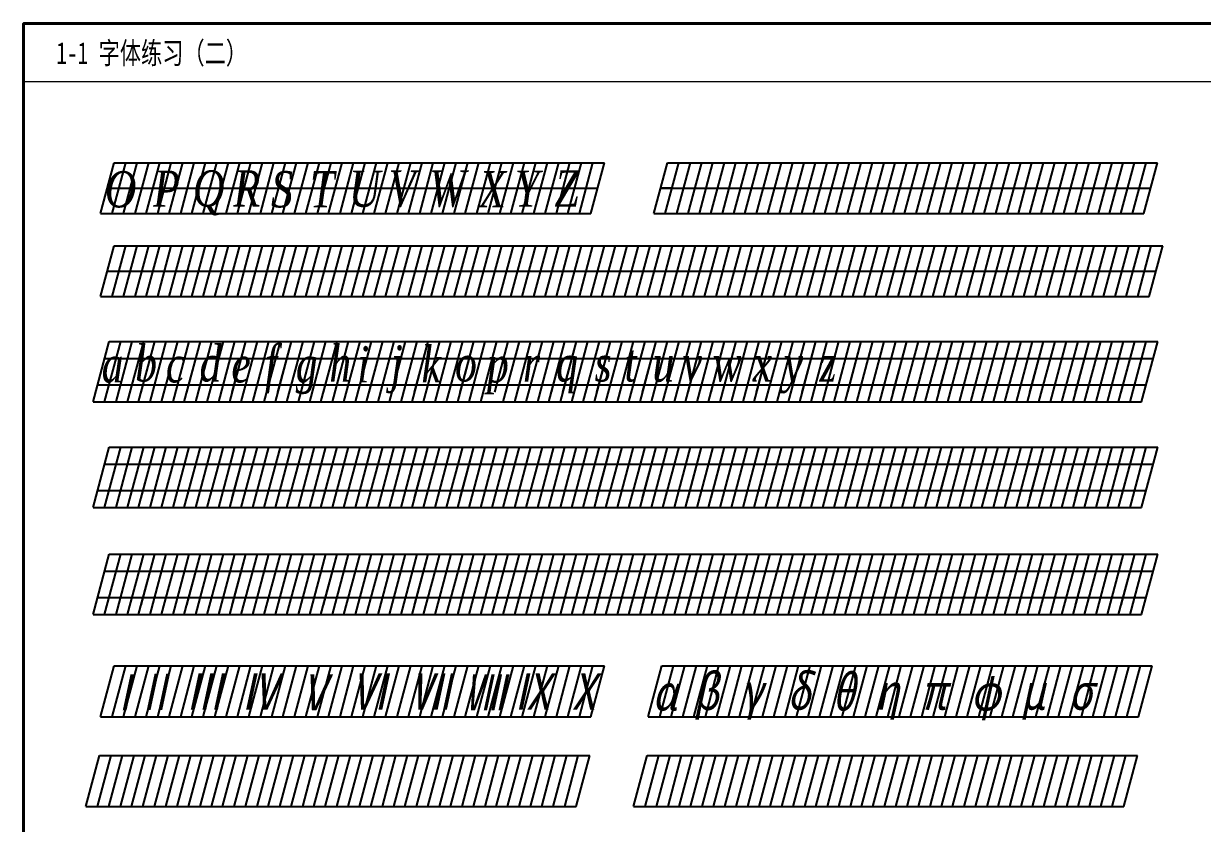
# Model space of a CAD drawing. Header units: millimetres. Extents: x 111 to 441, y -104 to 121.
# Drawn here: x 111.3 to 273.8, y 10.6 to 120.9 of the extents above; entities that cross this region are included whole.
import ezdxf

# ---------------------------------------------------------------- set-up
doc = ezdxf.new("R2010")
doc.units = ezdxf.units.MM
for name, color, linetype, lineweight in [('Layer1', 7, 'Continuous', 15), ('粗线', 7, 'Continuous', 40), ('细线', 7, 'Continuous', 15)]:
    doc.layers.add(name, color=color, linetype=linetype, lineweight=lineweight)
doc.styles.get("Standard").update_dxf_attribs({"font": 'SIMFANG.TTF', "width": 0.714, "height": 5})
doc.styles.add('字母', font='TIMESI.TTF', dxfattribs={"width": 0.8, "height": 5})

msp = doc.modelspace()

# ---------------------------------------------------------------- linework, layer by layer
for p, q in [((121.94, 94.69), (123.82, 101.69)), ((123.53, 94.69), (125.4, 101.69)), ((123.82, 101.69), (191.39, 101.69)), ((125.11, 94.69), (126.99, 101.69)), ((126.69, 94.69), (128.57, 101.69)), ((128.22, 94.69), (130.1, 101.69)), ((128.22, 94.69), (130.1, 101.69)), ((129.81, 94.69), (131.68, 101.69)), ((131.39, 94.69), (133.27, 101.69)), ((132.98, 94.69), (134.85, 101.69)), ((134.51, 94.69), (136.38, 101.69)), ((134.51, 94.69), (136.38, 101.69)), ((136.09, 94.69), (137.97, 101.69)), ((137.67, 94.69), (139.55, 101.69)), ((139.26, 94.69), (141.13, 101.69)), ((140.79, 94.69), (142.66, 101.69)), ((140.79, 94.69), (142.66, 101.69)), ((142.37, 94.69), (144.25, 101.69)), ((143.96, 94.69), (145.83, 101.69)), ((145.54, 94.69), (147.42, 101.69)), ((147.07, 94.69), (148.95, 101.69)), ((147.07, 94.69), (148.95, 101.69)), ((148.65, 94.69), (150.53, 101.69)), ((150.24, 94.69), (152.11, 101.69)), ((151.82, 94.69), (153.7, 101.69)), ((153.35, 94.69), (155.23, 101.69)), ((153.35, 94.69), (155.23, 101.69)), ((154.94, 94.69), (156.81, 101.69)), ((156.52, 94.69), (158.4, 101.69)), ((158.1, 94.69), (159.98, 101.69)), ((159.63, 94.69), (161.51, 101.69)), ((159.63, 94.69), (161.51, 101.69)), ((161.22, 94.69), (163.09, 101.69)), ((162.8, 94.69), (164.68, 101.69)), ((164.39, 94.69), (166.26, 101.69)), ((165.92, 94.69), (167.79, 101.69)), ((165.92, 94.69), (167.79, 101.69)), ((167.5, 94.69), (169.38, 101.69)), ((169.08, 94.69), (170.96, 101.69)), ((170.67, 94.69), (172.54, 101.69)), ((172.2, 94.69), (174.07, 101.69)), ((172.2, 94.69), (174.07, 101.69)), ((173.78, 94.69), (175.66, 101.69)), ((175.37, 94.69), (177.24, 101.69)), ((176.95, 94.69), (178.83, 101.69)), ((178.48, 94.69), (180.36, 101.69)), ((178.48, 94.69), (180.36, 101.69)), ((180.06, 94.69), (181.94, 101.69)), ((181.65, 94.69), (183.52, 101.69)), ((183.23, 94.69), (185.11, 101.69)), ((184.76, 94.69), (186.64, 101.69)), ((184.76, 94.69), (186.64, 101.69)), ((186.35, 94.69), (188.22, 101.69)), ((187.93, 94.69), (189.81, 101.69)), ((189.51, 94.69), (191.39, 101.69)), ((198.19, 94.69), (200.07, 101.69)), ((199.78, 94.69), (201.65, 101.69)), ((200.07, 101.69), (267.64, 101.69)), ((201.36, 94.69), (203.24, 101.69)), ((202.94, 94.69), (204.82, 101.69)), ((204.47, 94.69), (206.35, 101.69)), ((204.47, 94.69), (206.35, 101.69)), ((206.06, 94.69), (207.93, 101.69)), ((207.64, 94.69), (209.52, 101.69)), ((209.23, 94.69), (211.1, 101.69)), ((210.76, 94.69), (212.63, 101.69)), ((210.76, 94.69), (212.63, 101.69)), ((212.34, 94.69), (214.22, 101.69)), ((213.92, 94.69), (215.8, 101.69)), ((215.51, 94.69), (217.38, 101.69)), ((217.04, 94.69), (218.91, 101.69)), ((217.04, 94.69), (218.91, 101.69)), ((218.62, 94.69), (220.5, 101.69)), ((220.21, 94.69), (222.08, 101.69)), ((221.79, 94.69), (223.66, 101.69)), ((223.32, 94.69), (225.19, 101.69)), ((223.32, 94.69), (225.19, 101.69)), ((224.9, 94.69), (226.78, 101.69)), ((226.49, 94.69), (228.36, 101.69)), ((228.07, 94.69), (229.95, 101.69)), ((229.6, 94.69), (231.48, 101.69)), ((229.6, 94.69), (231.48, 101.69)), ((231.19, 94.69), (233.06, 101.69)), ((232.77, 94.69), (234.64, 101.69)), ((234.35, 94.69), (236.23, 101.69)), ((235.88, 94.69), (237.76, 101.69)), ((235.88, 94.69), (237.76, 101.69)), ((237.47, 94.69), (239.34, 101.69)), ((239.05, 94.69), (240.93, 101.69)), ((240.64, 94.69), (242.51, 101.69)), ((242.17, 94.69), (244.04, 101.69)), ((242.17, 94.69), (244.04, 101.69)), ((243.75, 94.69), (245.62, 101.69)), ((245.33, 94.69), (247.21, 101.69)), ((246.92, 94.69), (248.79, 101.69)), ((248.45, 94.69), (250.32, 101.69)), ((248.45, 94.69), (250.32, 101.69)), ((250.03, 94.69), (251.91, 101.69)), ((251.61, 94.69), (253.49, 101.69)), ((253.2, 94.69), (255.07, 101.69)), ((254.73, 94.69), (256.6, 101.69)), ((254.73, 94.69), (256.6, 101.69)), ((256.31, 94.69), (258.19, 101.69)), ((257.9, 94.69), (259.77, 101.69)), ((259.48, 94.69), (261.36, 101.69)), ((261.01, 94.69), (262.89, 101.69)), ((261.01, 94.69), (262.89, 101.69)), ((262.59, 94.69), (264.47, 101.69)), ((264.18, 94.69), (266.05, 101.69)), ((265.76, 94.69), (267.64, 101.69)), ((122.88, 98.19), (190.45, 98.19)), ((200.71, 98.19), (199.13, 98.19)), ((199.13, 98.19), (266.7, 98.19)), ((121.94, 94.69), (189.51, 94.69)), ((198.19, 94.69), (265.76, 94.69)), ((121.94, 83.27), (123.82, 90.27)), ((123.53, 83.27), (125.4, 90.27)), ((123.82, 90.27), (268.36, 90.27)), ((125.11, 83.27), (126.99, 90.27)), ((126.69, 83.27), (128.57, 90.27)), ((128.22, 83.27), (130.1, 90.27)), ((128.22, 83.27), (130.1, 90.27)), ((129.81, 83.27), (131.68, 90.27)), ((131.39, 83.27), (133.27, 90.27)), ((132.98, 83.27), (134.85, 90.27)), ((134.51, 83.27), (136.38, 90.27)), ((134.51, 83.27), (136.38, 90.27)), ((136.09, 83.27), (137.97, 90.27)), ((137.67, 83.27), (139.55, 90.27)), ((139.26, 83.27), (141.13, 90.27)), ((140.79, 83.27), (142.66, 90.27)), ((140.79, 83.27), (142.66, 90.27)), ((142.37, 83.27), (144.25, 90.27)), ((143.96, 83.27), (145.83, 90.27)), ((145.54, 83.27), (147.42, 90.27)), ((147.07, 83.27), (148.95, 90.27)), ((147.07, 83.27), (148.95, 90.27)), ((148.65, 83.27), (150.53, 90.27)), ((150.24, 83.27), (152.11, 90.27)), ((151.82, 83.27), (153.7, 90.27)), ((153.35, 83.27), (155.23, 90.27)), ((153.35, 83.27), (155.23, 90.27)), ((154.94, 83.27), (156.81, 90.27)), ((156.52, 83.27), (158.4, 90.27)), ((158.1, 83.27), (159.98, 90.27)), ((159.63, 83.27), (161.51, 90.27)), ((159.63, 83.27), (161.51, 90.27)), ((161.22, 83.27), (163.09, 90.27)), ((162.8, 83.27), (164.68, 90.27)), ((164.39, 83.27), (166.26, 90.27)), ((165.92, 83.27), (167.79, 90.27)), ((165.92, 83.27), (167.79, 90.27)), ((167.5, 83.27), (169.38, 90.27)), ((169.08, 83.27), (170.96, 90.27)), ((170.67, 83.27), (172.54, 90.27)), ((172.2, 83.27), (174.07, 90.27)), ((172.2, 83.27), (174.07, 90.27)), ((173.78, 83.27), (175.66, 90.27)), ((175.37, 83.27), (177.24, 90.27)), ((176.95, 83.27), (178.83, 90.27)), ((178.48, 83.27), (180.36, 90.27)), ((178.48, 83.27), (180.36, 90.27)), ((180.06, 83.27), (181.94, 90.27)), ((181.65, 83.27), (183.52, 90.27)), ((183.23, 83.27), (185.11, 90.27)), ((184.76, 83.27), (186.64, 90.27)), ((184.76, 83.27), (186.64, 90.27)), ((186.35, 83.27), (188.22, 90.27)), ((187.93, 83.27), (189.81, 90.27)), ((189.51, 83.27), (191.39, 90.27)), ((191.04, 83.27), (192.92, 90.27)), ((191.04, 83.27), (192.92, 90.27)), ((192.63, 83.27), (194.5, 90.27)), ((194.21, 83.27), (196.09, 90.27)), ((195.8, 83.27), (197.67, 90.27)), ((197.33, 83.27), (199.2, 90.27)), ((197.33, 83.27), (199.2, 90.27)), ((198.91, 83.27), (200.79, 90.27)), ((200.49, 83.27), (202.37, 90.27)), ((202.08, 83.27), (203.95, 90.27)), ((203.61, 83.27), (205.48, 90.27)), ((203.61, 83.27), (205.48, 90.27)), ((205.19, 83.27), (207.07, 90.27)), ((206.78, 83.27), (208.65, 90.27)), ((206.78, 83.27), (208.65, 90.27)), ((208.36, 83.27), (210.24, 90.27)), ((209.94, 83.27), (211.82, 90.27)), ((211.53, 83.27), (213.4, 90.27)), ((213.06, 83.27), (214.93, 90.27)), ((213.06, 83.27), (214.93, 90.27)), ((214.64, 83.27), (216.52, 90.27)), ((216.23, 83.27), (218.1, 90.27)), ((217.81, 83.27), (219.69, 90.27)), ((219.34, 83.27), (221.22, 90.27)), ((219.34, 83.27), (221.22, 90.27)), ((220.92, 83.27), (222.8, 90.27)), ((222.51, 83.27), (224.38, 90.27)), ((224.09, 83.27), (225.97, 90.27)), ((225.62, 83.27), (227.5, 90.27)), ((225.62, 83.27), (227.5, 90.27)), ((227.21, 83.27), (229.08, 90.27)), ((228.79, 83.27), (230.67, 90.27)), ((230.37, 83.27), (232.25, 90.27)), ((231.9, 83.27), (233.78, 90.27)), ((231.9, 83.27), (233.78, 90.27)), ((233.49, 83.27), (235.36, 90.27)), ((235.07, 83.27), (236.95, 90.27)), ((236.66, 83.27), (238.53, 90.27)), ((238.19, 83.27), (240.06, 90.27)), ((238.19, 83.27), (240.06, 90.27)), ((239.77, 83.27), (241.65, 90.27)), ((241.35, 83.27), (243.23, 90.27)), ((242.94, 83.27), (244.81, 90.27)), ((244.47, 83.27), (246.34, 90.27)), ((244.47, 83.27), (246.34, 90.27)), ((246.05, 83.27), (247.93, 90.27)), ((247.64, 83.27), (249.51, 90.27)), ((249.22, 83.27), (251.09, 90.27)), ((250.75, 83.27), (252.62, 90.27)), ((250.75, 83.27), (252.62, 90.27)), ((252.33, 83.27), (254.21, 90.27)), ((253.92, 83.27), (255.79, 90.27)), ((255.5, 83.27), (257.38, 90.27)), ((257.03, 83.27), (258.91, 90.27)), ((257.03, 83.27), (258.91, 90.27)), ((258.62, 83.27), (260.49, 90.27)), ((260.2, 83.27), (262.07, 90.27)), ((261.78, 83.27), (263.66, 90.27)), ((263.31, 83.27), (265.19, 90.27)), ((263.31, 83.27), (265.19, 90.27)), ((264.9, 83.27), (266.77, 90.27)), ((266.48, 83.27), (268.36, 90.27)), ((122.88, 86.77), (267.42, 86.77)), ((121.94, 83.27), (266.48, 83.27)), ((120.9, 68.76), (123.12, 77.06)), ((122.49, 68.76), (124.71, 77.06)), ((123.12, 77.06), (267.66, 77.06)), ((124.07, 68.76), (126.29, 77.06)), ((125.65, 68.76), (127.88, 77.06)), ((127.18, 68.76), (129.41, 77.06)), ((127.53, 70.06), (129.41, 77.06)), ((128.77, 68.76), (130.99, 77.06)), ((130.35, 68.76), (132.57, 77.06)), ((131.94, 68.76), (134.16, 77.06)), ((133.47, 68.76), (135.69, 77.06)), ((133.81, 70.06), (135.69, 77.06)), ((135.05, 68.76), (137.27, 77.06)), ((136.63, 68.76), (138.86, 77.06)), ((138.22, 68.76), (140.44, 77.06)), ((139.75, 68.76), (141.97, 77.06)), ((140.09, 70.06), (141.97, 77.06)), ((141.33, 68.76), (143.55, 77.06)), ((142.92, 68.76), (145.14, 77.06)), ((144.5, 68.76), (146.72, 77.06)), ((146.03, 68.76), (148.25, 77.06)), ((146.38, 70.06), (148.25, 77.06)), ((147.61, 68.76), (149.84, 77.06)), ((149.2, 68.76), (151.42, 77.06)), ((150.78, 68.76), (153, 77.06)), ((152.31, 68.76), (154.53, 77.06)), ((152.66, 70.06), (154.53, 77.06)), ((153.9, 68.76), (156.12, 77.06)), ((155.48, 68.76), (157.7, 77.06)), ((157.06, 68.76), (159.29, 77.06)), ((158.59, 68.76), (160.82, 77.06)), ((158.94, 70.06), (160.82, 77.06)), ((160.18, 68.76), (162.4, 77.06)), ((161.76, 68.76), (163.98, 77.06)), ((163.35, 68.76), (165.57, 77.06)), ((164.88, 68.76), (167.1, 77.06)), ((165.22, 70.06), (167.1, 77.06)), ((166.46, 68.76), (168.68, 77.06)), ((168.04, 68.76), (170.27, 77.06)), ((169.63, 68.76), (171.85, 77.06)), ((171.16, 68.76), (173.38, 77.06)), ((171.5, 70.06), (173.38, 77.06)), ((172.74, 68.76), (174.96, 77.06)), ((174.33, 68.76), (176.55, 77.06)), ((176.26, 70.06), (178.13, 77.06)), ((177.44, 68.76), (179.66, 77.06)), ((177.79, 70.06), (179.66, 77.06)), ((179.02, 68.76), (181.25, 77.06)), ((180.61, 68.76), (182.83, 77.06)), ((182.19, 68.76), (184.41, 77.06)), ((183.72, 68.76), (185.94, 77.06)), ((184.07, 70.06), (185.94, 77.06)), ((185.31, 68.76), (187.53, 77.06)), ((185.65, 70.06), (187.53, 77.06)), ((186.89, 68.76), (189.11, 77.06)), ((188.47, 68.76), (190.7, 77.06)), ((190, 68.76), (192.23, 77.06)), ((190.35, 70.06), (192.23, 77.06)), ((191.59, 68.76), (193.81, 77.06)), ((193.17, 68.76), (195.39, 77.06)), ((194.76, 68.76), (196.98, 77.06)), ((196.29, 68.76), (198.51, 77.06)), ((196.63, 70.06), (198.51, 77.06)), ((197.87, 68.76), (200.09, 77.06)), ((199.45, 68.76), (201.68, 77.06)), ((201.04, 68.76), (203.26, 77.06)), ((202.57, 68.76), (204.79, 77.06)), ((202.91, 70.06), (204.79, 77.06)), ((204.15, 68.76), (206.37, 77.06)), ((205.73, 68.76), (207.96, 77.06)), ((206.08, 70.06), (207.96, 77.06)), ((207.32, 68.76), (209.54, 77.06)), ((208.9, 68.76), (211.13, 77.06)), ((210.49, 68.76), (212.71, 77.06)), ((212.02, 68.76), (214.24, 77.06)), ((212.36, 70.06), (214.24, 77.06)), ((213.6, 68.76), (215.82, 77.06)), ((215.18, 68.76), (217.41, 77.06)), ((216.77, 68.76), (218.99, 77.06)), ((218.3, 68.76), (220.52, 77.06)), ((218.65, 70.06), (220.52, 77.06)), ((219.88, 68.76), (222.1, 77.06)), ((221.47, 68.76), (223.69, 77.06)), ((223.05, 68.76), (225.27, 77.06)), ((224.58, 68.76), (226.8, 77.06)), ((224.93, 70.06), (226.8, 77.06)), ((226.16, 68.76), (228.39, 77.06)), ((227.75, 68.76), (229.97, 77.06)), ((229.33, 68.76), (231.55, 77.06)), ((230.86, 68.76), (233.08, 77.06)), ((231.21, 70.06), (233.08, 77.06)), ((232.45, 68.76), (234.67, 77.06)), ((234.03, 68.76), (236.25, 77.06)), ((235.61, 68.76), (237.84, 77.06)), ((237.14, 68.76), (239.37, 77.06)), ((237.49, 70.06), (239.37, 77.06)), ((238.73, 68.76), (240.95, 77.06)), ((240.31, 68.76), (242.53, 77.06)), ((241.9, 68.76), (244.12, 77.06)), ((243.43, 68.76), (245.65, 77.06)), ((243.77, 70.06), (245.65, 77.06)), ((245.01, 68.76), (247.23, 77.06)), ((246.59, 68.76), (248.82, 77.06)), ((248.18, 68.76), (250.4, 77.06)), ((249.71, 68.76), (251.93, 77.06)), ((250.05, 70.06), (251.93, 77.06)), ((251.29, 68.76), (253.51, 77.06)), ((252.88, 68.76), (255.1, 77.06)), ((254.46, 68.76), (256.68, 77.06)), ((255.99, 68.76), (258.21, 77.06)), ((256.34, 70.06), (258.21, 77.06)), ((257.57, 68.76), (259.8, 77.06)), ((259.16, 68.76), (261.38, 77.06)), ((260.74, 68.76), (262.96, 77.06)), ((262.27, 68.76), (264.49, 77.06)), ((262.62, 70.06), (264.49, 77.06)), ((263.86, 68.76), (266.08, 77.06)), ((265.44, 68.76), (267.66, 77.06)), ((122.5, 74.73), (267.04, 74.73)), ((121.53, 71.1), (266.07, 71.1)), ((120.9, 68.76), (265.44, 68.76)), ((120.9, 54.2), (123.12, 62.5)), ((122.49, 54.2), (124.71, 62.5)), ((123.12, 62.5), (267.66, 62.5)), ((124.07, 54.2), (126.29, 62.5)), ((125.65, 54.2), (127.88, 62.5)), ((127.18, 54.2), (129.41, 62.5)), ((127.53, 55.5), (129.41, 62.5)), ((128.77, 54.2), (130.99, 62.5)), ((130.35, 54.2), (132.57, 62.5)), ((131.94, 54.2), (134.16, 62.5)), ((133.47, 54.2), (135.69, 62.5)), ((133.81, 55.5), (135.69, 62.5)), ((135.05, 54.2), (137.27, 62.5)), ((136.63, 54.2), (138.86, 62.5)), ((138.22, 54.2), (140.44, 62.5)), ((139.75, 54.2), (141.97, 62.5)), ((140.09, 55.5), (141.97, 62.5)), ((141.33, 54.2), (143.55, 62.5)), ((142.92, 54.2), (145.14, 62.5)), ((144.5, 54.2), (146.72, 62.5)), ((146.03, 54.2), (148.25, 62.5)), ((147.61, 54.2), (149.84, 62.5)), ((149.2, 54.2), (151.42, 62.5)), ((150.78, 54.2), (153, 62.5)), ((152.31, 54.2), (154.53, 62.5)), ((152.66, 55.5), (154.53, 62.5)), ((153.9, 54.2), (156.12, 62.5)), ((155.48, 54.2), (157.7, 62.5)), ((157.06, 54.2), (159.29, 62.5)), ((158.59, 54.2), (160.82, 62.5)), ((160.18, 54.2), (162.4, 62.5)), ((161.76, 54.2), (163.98, 62.5)), ((163.35, 54.2), (165.57, 62.5)), ((164.88, 54.2), (167.1, 62.5)), ((165.22, 55.5), (167.1, 62.5)), ((166.46, 54.2), (168.68, 62.5)), ((168.04, 54.2), (170.27, 62.5)), ((169.63, 54.2), (171.85, 62.5)), ((171.16, 54.2), (173.38, 62.5)), ((171.5, 55.5), (173.38, 62.5)), ((172.74, 54.2), (174.96, 62.5)), ((174.33, 54.2), (176.55, 62.5)), ((174.33, 54.2), (176.55, 62.5)), ((175.91, 54.2), (178.13, 62.5)), ((177.44, 54.2), (179.66, 62.5)), ((179.02, 54.2), (181.25, 62.5)), ((180.61, 54.2), (182.83, 62.5)), ((182.19, 54.2), (184.41, 62.5)), ((183.72, 54.2), (185.94, 62.5)), ((185.31, 54.2), (187.53, 62.5)), ((186.89, 54.2), (189.11, 62.5)), ((188.47, 54.2), (190.7, 62.5)), ((190, 54.2), (192.23, 62.5)), ((190.35, 55.5), (192.23, 62.5)), ((191.59, 54.2), (193.81, 62.5)), ((193.17, 54.2), (195.39, 62.5)), ((194.76, 54.2), (196.98, 62.5)), ((196.29, 54.2), (198.51, 62.5)), ((196.63, 55.5), (198.51, 62.5)), ((197.87, 54.2), (200.09, 62.5)), ((199.45, 54.2), (201.68, 62.5)), ((201.04, 54.2), (203.26, 62.5)), ((202.57, 54.2), (204.79, 62.5)), ((202.91, 55.5), (204.79, 62.5)), ((204.15, 54.2), (206.37, 62.5)), ((205.73, 54.2), (207.96, 62.5)), ((206.08, 55.5), (207.96, 62.5)), ((207.32, 54.2), (209.54, 62.5)), ((208.9, 54.2), (211.13, 62.5)), ((210.49, 54.2), (212.71, 62.5)), ((212.02, 54.2), (214.24, 62.5)), ((213.6, 54.2), (215.82, 62.5)), ((215.18, 54.2), (217.41, 62.5)), ((216.77, 54.2), (218.99, 62.5)), ((218.3, 54.2), (220.52, 62.5)), ((218.65, 55.5), (220.52, 62.5)), ((219.88, 54.2), (222.1, 62.5)), ((221.47, 54.2), (223.69, 62.5)), ((223.05, 54.2), (225.27, 62.5)), ((224.58, 54.2), (226.8, 62.5)), ((224.93, 55.5), (226.8, 62.5)), ((226.16, 54.2), (228.39, 62.5)), ((227.75, 54.2), (229.97, 62.5)), ((229.33, 54.2), (231.55, 62.5)), ((230.86, 54.2), (233.08, 62.5)), ((231.21, 55.5), (233.08, 62.5)), ((232.45, 54.2), (234.67, 62.5)), ((234.03, 54.2), (236.25, 62.5)), ((235.61, 54.2), (237.84, 62.5)), ((237.14, 54.2), (239.37, 62.5)), ((237.49, 55.5), (239.37, 62.5)), ((238.73, 54.2), (240.95, 62.5)), ((240.31, 54.2), (242.53, 62.5)), ((241.9, 54.2), (244.12, 62.5)), ((243.43, 54.2), (245.65, 62.5)), ((243.77, 55.5), (245.65, 62.5)), ((245.01, 54.2), (247.23, 62.5)), ((246.59, 54.2), (248.82, 62.5)), ((248.18, 54.2), (250.4, 62.5)), ((249.71, 54.2), (251.93, 62.5)), ((250.05, 55.5), (251.93, 62.5)), ((251.29, 54.2), (253.51, 62.5)), ((252.88, 54.2), (255.1, 62.5)), ((254.46, 54.2), (256.68, 62.5)), ((255.99, 54.2), (258.21, 62.5)), ((256.34, 55.5), (258.21, 62.5)), ((257.57, 54.2), (259.8, 62.5)), ((259.16, 54.2), (261.38, 62.5)), ((260.74, 54.2), (262.96, 62.5)), ((262.27, 54.2), (264.49, 62.5)), ((262.62, 55.5), (264.49, 62.5)), ((263.86, 54.2), (266.08, 62.5)), ((265.44, 54.2), (267.66, 62.5)), ((122.5, 60.16), (267.04, 60.16)), ((121.53, 56.54), (266.07, 56.54)), ((120.9, 54.2), (265.44, 54.2)), ((120.9, 39.45), (123.12, 47.74)), ((122.49, 39.45), (124.71, 47.74)), ((123.12, 47.74), (267.66, 47.74)), ((124.07, 39.45), (126.29, 47.74)), ((125.65, 39.45), (127.88, 47.74)), ((127.18, 39.45), (129.41, 47.74)), ((127.53, 40.74), (129.41, 47.74)), ((128.77, 39.45), (130.99, 47.74)), ((130.35, 39.45), (132.57, 47.74)), ((131.94, 39.45), (134.16, 47.74)), ((133.47, 39.45), (135.69, 47.74)), ((133.81, 40.74), (135.69, 47.74)), ((135.05, 39.45), (137.27, 47.74)), ((136.63, 39.45), (138.86, 47.74)), ((138.22, 39.45), (140.44, 47.74)), ((139.75, 39.45), (141.97, 47.74)), ((140.09, 40.74), (141.97, 47.74)), ((141.33, 39.45), (143.55, 47.74)), ((142.92, 39.45), (145.14, 47.74)), ((144.5, 39.45), (146.72, 47.74)), ((146.03, 39.45), (148.25, 47.74)), ((147.61, 39.45), (149.84, 47.74)), ((149.2, 39.45), (151.42, 47.74)), ((150.78, 39.45), (153, 47.74)), ((152.31, 39.45), (154.53, 47.74)), ((152.66, 40.74), (154.53, 47.74)), ((153.9, 39.45), (156.12, 47.74)), ((155.48, 39.45), (157.7, 47.74)), ((157.06, 39.45), (159.29, 47.74)), ((158.59, 39.45), (160.82, 47.74)), ((160.18, 39.45), (162.4, 47.74)), ((161.76, 39.45), (163.98, 47.74)), ((163.35, 39.45), (165.57, 47.74)), ((164.88, 39.45), (167.1, 47.74)), ((165.22, 40.74), (167.1, 47.74)), ((166.46, 39.45), (168.68, 47.74)), ((168.04, 39.45), (170.27, 47.74)), ((169.63, 39.45), (171.85, 47.74)), ((171.16, 39.45), (173.38, 47.74)), ((171.5, 40.74), (173.38, 47.74)), ((172.74, 39.45), (174.96, 47.74)), ((174.33, 39.45), (176.55, 47.74)), ((174.33, 39.45), (176.55, 47.74)), ((175.91, 39.45), (178.13, 47.74)), ((177.44, 39.45), (179.66, 47.74)), ((179.02, 39.45), (181.25, 47.74)), ((180.61, 39.45), (182.83, 47.74)), ((182.19, 39.45), (184.41, 47.74)), ((183.72, 39.45), (185.94, 47.74)), ((185.31, 39.45), (187.53, 47.74)), ((186.89, 39.45), (189.11, 47.74)), ((188.47, 39.45), (190.7, 47.74)), ((190, 39.45), (192.23, 47.74)), ((190.35, 40.74), (192.23, 47.74)), ((191.59, 39.45), (193.81, 47.74)), ((193.17, 39.45), (195.39, 47.74)), ((194.76, 39.45), (196.98, 47.74)), ((196.29, 39.45), (198.51, 47.74)), ((196.63, 40.74), (198.51, 47.74)), ((197.87, 39.45), (200.09, 47.74)), ((199.45, 39.45), (201.68, 47.74)), ((201.04, 39.45), (203.26, 47.74)), ((202.57, 39.45), (204.79, 47.74)), ((202.91, 40.74), (204.79, 47.74)), ((204.15, 39.45), (206.37, 47.74)), ((205.73, 39.45), (207.96, 47.74)), ((206.08, 40.74), (207.96, 47.74)), ((207.32, 39.45), (209.54, 47.74)), ((208.9, 39.45), (211.13, 47.74)), ((210.49, 39.45), (212.71, 47.74)), ((212.02, 39.45), (214.24, 47.74)), ((213.6, 39.45), (215.82, 47.74)), ((215.18, 39.45), (217.41, 47.74)), ((216.77, 39.45), (218.99, 47.74)), ((218.3, 39.45), (220.52, 47.74)), ((218.65, 40.74), (220.52, 47.74)), ((219.88, 39.45), (222.1, 47.74)), ((221.47, 39.45), (223.69, 47.74)), ((223.05, 39.45), (225.27, 47.74)), ((224.58, 39.45), (226.8, 47.74)), ((224.93, 40.74), (226.8, 47.74)), ((226.16, 39.45), (228.39, 47.74)), ((227.75, 39.45), (229.97, 47.74)), ((229.33, 39.45), (231.55, 47.74)), ((230.86, 39.45), (233.08, 47.74)), ((231.21, 40.74), (233.08, 47.74)), ((232.45, 39.45), (234.67, 47.74)), ((234.03, 39.45), (236.25, 47.74)), ((235.61, 39.45), (237.84, 47.74)), ((237.14, 39.45), (239.37, 47.74)), ((237.49, 40.74), (239.37, 47.74)), ((238.73, 39.45), (240.95, 47.74)), ((240.31, 39.45), (242.53, 47.74)), ((241.9, 39.45), (244.12, 47.74)), ((243.43, 39.45), (245.65, 47.74)), ((243.77, 40.74), (245.65, 47.74)), ((245.01, 39.45), (247.23, 47.74)), ((246.59, 39.45), (248.82, 47.74)), ((248.18, 39.45), (250.4, 47.74)), ((249.71, 39.45), (251.93, 47.74)), ((250.05, 40.74), (251.93, 47.74)), ((251.29, 39.45), (253.51, 47.74)), ((252.88, 39.45), (255.1, 47.74)), ((254.46, 39.45), (256.68, 47.74)), ((255.99, 39.45), (258.21, 47.74)), ((256.34, 40.74), (258.21, 47.74)), ((257.57, 39.45), (259.8, 47.74)), ((259.16, 39.45), (261.38, 47.74)), ((260.74, 39.45), (262.96, 47.74)), ((262.27, 39.45), (264.49, 47.74)), ((262.62, 40.74), (264.49, 47.74)), ((263.86, 39.45), (266.08, 47.74)), ((265.44, 39.45), (267.66, 47.74)), ((122.5, 45.41), (267.04, 45.41)), ((121.53, 41.78), (266.07, 41.78)), ((120.9, 39.45), (265.44, 39.45)), ((121.94, 25.34), (123.82, 32.34)), ((123.53, 25.34), (125.4, 32.34)), ((123.82, 32.34), (191.39, 32.34)), ((125.11, 25.34), (126.99, 32.34)), ((126.69, 25.34), (128.57, 32.34)), ((128.22, 25.34), (130.1, 32.34)), ((128.22, 25.34), (130.1, 32.34)), ((129.81, 25.34), (131.68, 32.34)), ((131.39, 25.34), (133.27, 32.34)), ((132.98, 25.34), (134.85, 32.34)), ((134.51, 25.34), (136.38, 32.34)), ((134.51, 25.34), (136.38, 32.34)), ((136.09, 25.34), (137.97, 32.34)), ((137.67, 25.34), (139.55, 32.34)), ((139.26, 25.34), (141.13, 32.34)), ((140.79, 25.34), (142.66, 32.34)), ((140.79, 25.34), (142.66, 32.34)), ((142.37, 25.34), (144.25, 32.34)), ((143.96, 25.34), (145.83, 32.34)), ((145.54, 25.34), (147.42, 32.34)), ((147.07, 25.34), (148.95, 32.34)), ((147.07, 25.34), (148.95, 32.34)), ((148.65, 25.34), (150.53, 32.34)), ((150.24, 25.34), (152.11, 32.34)), ((151.82, 25.34), (153.7, 32.34)), ((153.35, 25.34), (155.23, 32.34)), ((153.35, 25.34), (155.23, 32.34)), ((154.94, 25.34), (156.81, 32.34)), ((156.52, 25.34), (158.4, 32.34)), ((158.1, 25.34), (159.98, 32.34)), ((159.63, 25.34), (161.51, 32.34)), ((159.63, 25.34), (161.51, 32.34)), ((161.22, 25.34), (163.09, 32.34)), ((162.8, 25.34), (164.68, 32.34)), ((164.39, 25.34), (166.26, 32.34)), ((165.92, 25.34), (167.79, 32.34)), ((165.92, 25.34), (167.79, 32.34)), ((167.5, 25.34), (169.38, 32.34)), ((169.08, 25.34), (170.96, 32.34)), ((170.67, 25.34), (172.54, 32.34)), ((172.2, 25.34), (174.07, 32.34)), ((172.2, 25.34), (174.07, 32.34)), ((173.78, 25.34), (175.66, 32.34)), ((175.37, 25.34), (177.24, 32.34)), ((176.95, 25.34), (178.83, 32.34)), ((178.48, 25.34), (180.36, 32.34)), ((178.48, 25.34), (180.36, 32.34)), ((180.06, 25.34), (181.94, 32.34)), ((181.65, 25.34), (183.52, 32.34)), ((183.23, 25.34), (185.11, 32.34)), ((184.76, 25.34), (186.64, 32.34)), ((184.76, 25.34), (186.64, 32.34)), ((186.35, 25.34), (188.22, 32.34)), ((187.93, 25.34), (189.81, 32.34)), ((189.51, 25.34), (191.39, 32.34)), ((197.43, 25.34), (199.31, 32.34)), ((199.02, 25.34), (200.89, 32.34)), ((199.31, 32.34), (266.88, 32.34)), ((200.6, 25.34), (202.48, 32.34)), ((202.18, 25.34), (204.06, 32.34)), ((203.71, 25.34), (205.59, 32.34)), ((203.71, 25.34), (205.59, 32.34)), ((205.3, 25.34), (207.17, 32.34)), ((206.88, 25.34), (208.76, 32.34)), ((208.47, 25.34), (210.34, 32.34)), ((210, 25.34), (211.87, 32.34)), ((210, 25.34), (211.87, 32.34)), ((211.58, 25.34), (213.45, 32.34)), ((213.16, 25.34), (215.04, 32.34)), ((214.75, 25.34), (216.62, 32.34)), ((216.28, 25.34), (218.15, 32.34)), ((216.28, 25.34), (218.15, 32.34)), ((217.86, 25.34), (219.74, 32.34)), ((219.45, 25.34), (221.32, 32.34)), ((221.03, 25.34), (222.9, 32.34)), ((222.56, 25.34), (224.43, 32.34)), ((222.56, 25.34), (224.43, 32.34)), ((224.14, 25.34), (226.02, 32.34)), ((225.73, 25.34), (227.6, 32.34)), ((227.31, 25.34), (229.19, 32.34)), ((228.84, 25.34), (230.72, 32.34)), ((228.84, 25.34), (230.72, 32.34)), ((230.43, 25.34), (232.3, 32.34)), ((232.01, 25.34), (233.88, 32.34)), ((233.59, 25.34), (235.47, 32.34)), ((235.12, 25.34), (237, 32.34)), ((235.12, 25.34), (237, 32.34)), ((236.71, 25.34), (238.58, 32.34)), ((238.29, 25.34), (240.17, 32.34)), ((239.87, 25.34), (241.75, 32.34)), ((241.4, 25.34), (243.28, 32.34)), ((241.4, 25.34), (243.28, 32.34)), ((242.99, 25.34), (244.86, 32.34)), ((244.57, 25.34), (246.45, 32.34)), ((246.16, 25.34), (248.03, 32.34)), ((247.69, 25.34), (249.56, 32.34)), ((247.69, 25.34), (249.56, 32.34)), ((249.27, 25.34), (251.15, 32.34)), ((250.85, 25.34), (252.73, 32.34)), ((252.44, 25.34), (254.31, 32.34)), ((253.97, 25.34), (255.84, 32.34)), ((253.97, 25.34), (255.84, 32.34)), ((255.55, 25.34), (257.43, 32.34)), ((257.14, 25.34), (259.01, 32.34)), ((258.72, 25.34), (260.6, 32.34)), ((260.25, 25.34), (262.13, 32.34)), ((260.25, 25.34), (262.13, 32.34)), ((261.83, 25.34), (263.71, 32.34)), ((263.42, 25.34), (265.29, 32.34)), ((265, 25.34), (266.88, 32.34)), ((121.94, 25.34), (189.51, 25.34)), ((197.43, 25.34), (265, 25.34)), ((119.92, 12.98), (121.79, 19.98)), ((121.5, 12.98), (123.38, 19.98)), ((121.79, 19.98), (189.36, 19.98)), ((123.09, 12.98), (124.96, 19.98)), ((124.67, 12.98), (126.55, 19.98)), ((126.2, 12.98), (128.08, 19.98)), ((126.2, 12.98), (128.08, 19.98)), ((127.78, 12.98), (129.66, 19.98)), ((129.37, 12.98), (131.24, 19.98)), ((130.95, 12.98), (132.83, 19.98)), ((132.48, 12.98), (134.36, 19.98)), ((132.48, 12.98), (134.36, 19.98)), ((134.07, 12.98), (135.94, 19.98)), ((135.65, 12.98), (137.53, 19.98)), ((137.23, 12.98), (139.11, 19.98)), ((138.76, 12.98), (140.64, 19.98)), ((138.76, 12.98), (140.64, 19.98)), ((140.35, 12.98), (142.22, 19.98)), ((141.93, 12.98), (143.81, 19.98)), ((143.52, 12.98), (145.39, 19.98)), ((145.05, 12.98), (146.92, 19.98)), ((145.05, 12.98), (146.92, 19.98)), ((146.63, 12.98), (148.51, 19.98)), ((148.21, 12.98), (150.09, 19.98)), ((149.8, 12.98), (151.67, 19.98)), ((151.33, 12.98), (153.2, 19.98)), ((151.33, 12.98), (153.2, 19.98)), ((152.91, 12.98), (154.79, 19.98)), ((154.5, 12.98), (156.37, 19.98)), ((156.08, 12.98), (157.96, 19.98)), ((157.61, 12.98), (159.49, 19.98)), ((157.61, 12.98), (159.49, 19.98)), ((159.19, 12.98), (161.07, 19.98)), ((160.78, 12.98), (162.65, 19.98)), ((162.36, 12.98), (164.24, 19.98)), ((163.89, 12.98), (165.77, 19.98)), ((163.89, 12.98), (165.77, 19.98)), ((165.48, 12.98), (167.35, 19.98)), ((167.06, 12.98), (168.94, 19.98)), ((168.64, 12.98), (170.52, 19.98)), ((170.17, 12.98), (172.05, 19.98)), ((170.17, 12.98), (172.05, 19.98)), ((171.76, 12.98), (173.63, 19.98)), ((173.34, 12.98), (175.22, 19.98)), ((174.93, 12.98), (176.8, 19.98)), ((176.46, 12.98), (178.33, 19.98)), ((176.46, 12.98), (178.33, 19.98)), ((178.04, 12.98), (179.91, 19.98)), ((179.62, 12.98), (181.5, 19.98)), ((181.21, 12.98), (183.08, 19.98)), ((182.74, 12.98), (184.61, 19.98)), ((182.74, 12.98), (184.61, 19.98)), ((184.32, 12.98), (186.2, 19.98)), ((185.91, 12.98), (187.78, 19.98)), ((187.49, 12.98), (189.36, 19.98)), ((195.41, 12.98), (197.28, 19.98)), ((196.99, 12.98), (198.87, 19.98)), ((197.28, 19.98), (264.85, 19.98)), ((198.57, 12.98), (200.45, 19.98)), ((200.16, 12.98), (202.03, 19.98)), ((201.69, 12.98), (203.56, 19.98)), ((201.69, 12.98), (203.56, 19.98)), ((203.27, 12.98), (205.15, 19.98)), ((204.86, 12.98), (206.73, 19.98)), ((206.44, 12.98), (208.32, 19.98)), ((207.97, 12.98), (209.85, 19.98)), ((207.97, 12.98), (209.85, 19.98)), ((209.55, 12.98), (211.43, 19.98)), ((211.14, 12.98), (213.01, 19.98)), ((212.72, 12.98), (214.6, 19.98)), ((214.25, 12.98), (216.13, 19.98)), ((214.25, 12.98), (216.13, 19.98)), ((215.84, 12.98), (217.71, 19.98)), ((217.42, 12.98), (219.3, 19.98)), ((219, 12.98), (220.88, 19.98)), ((220.53, 12.98), (222.41, 19.98)), ((220.53, 12.98), (222.41, 19.98)), ((222.12, 12.98), (223.99, 19.98)), ((223.7, 12.98), (225.58, 19.98)), ((225.29, 12.98), (227.16, 19.98)), ((226.82, 12.98), (228.69, 19.98)), ((226.82, 12.98), (228.69, 19.98)), ((228.4, 12.98), (230.28, 19.98)), ((229.98, 12.98), (231.86, 19.98)), ((231.57, 12.98), (233.44, 19.98)), ((233.1, 12.98), (234.97, 19.98)), ((233.1, 12.98), (234.97, 19.98)), ((234.68, 12.98), (236.56, 19.98)), ((236.27, 12.98), (238.14, 19.98)), ((237.85, 12.98), (239.73, 19.98)), ((239.38, 12.98), (241.26, 19.98)), ((239.38, 12.98), (241.26, 19.98)), ((240.96, 12.98), (242.84, 19.98)), ((242.55, 12.98), (244.42, 19.98)), ((244.13, 12.98), (246.01, 19.98)), ((245.66, 12.98), (247.54, 19.98)), ((245.66, 12.98), (247.54, 19.98)), ((247.25, 12.98), (249.12, 19.98)), ((248.83, 12.98), (250.71, 19.98)), ((250.41, 12.98), (252.29, 19.98)), ((251.94, 12.98), (253.82, 19.98)), ((251.94, 12.98), (253.82, 19.98)), ((253.53, 12.98), (255.4, 19.98)), ((255.11, 12.98), (256.99, 19.98)), ((256.7, 12.98), (258.57, 19.98)), ((258.23, 12.98), (260.1, 19.98)), ((258.23, 12.98), (260.1, 19.98)), ((259.81, 12.98), (261.69, 19.98)), ((261.39, 12.98), (263.27, 19.98)), ((262.98, 12.98), (264.85, 19.98)), ((119.92, 12.98), (187.49, 12.98)), ((195.41, 12.98), (262.98, 12.98))]:
    msp.add_line(p, q)
at = {"layer": '粗线'}
msp.add_lwpolyline([(111.32, -104.12), (441.32, -104.12), (441.32, 120.88), (111.32, 120.88)], close=True, dxfattribs=at)
at = {"layer": '细线'}
msp.add_line((111.32, 112.88), (441.32, 112.88), dxfattribs=at)
at = {"layer": '细线', "lineweight": 5}
for p, q in [((111.32, 112.88), (221.32, 112.88)), ((221.32, 112.88), (331.32, 112.88))]:
    msp.add_line(p, q, dxfattribs=at)

# ---------------------------------------------------------------- texts
at = {"layer": 'Layer1', "char_height": 5, "width": 3.1, "attachment_point": 1, "style": '字母'}
for s, insert in [('O', (122.52, 100.55)), ('P', (129.18, 100.63)), ('Q', (134.66, 100.66)), ('R', (140.25, 100.66)), ('S', (145.43, 100.55)), ('T', (150.78, 100.55)), ('U', (156.15, 100.63)), ('V', (161.63, 100.66)), ('W', (167.22, 100.66)), ('X', (174.11, 100.55)), ('Y', (179.03, 100.63)), ('Z', (184.5, 100.66)), ('b', (126.7, 76.54)), ('d', (135.57, 76.54)), ('f', (144.59, 76.54)), ('h', (153.46, 76.54)), ('i', (157.3, 76.42)), ('j', (161.93, 76.54)), ('k', (166.17, 76.42)), ('a', (122.08, 76.42)), ('c', (130.94, 76.42)), ('e', (139.96, 76.42)), ('g', (148.83, 76.42)), ('o', (170.79, 76.54)), ('p', (175.19, 76.42)), ('r', (180.15, 76.54)), ('q', (184.73, 76.54)), ('s', (190.03, 76.54)), ('t', (194.15, 76.54)), ('u', (198, 76.54)), ('v', (202.16, 76.54)), ('w', (206.28, 76.54)), ('x', (211.83, 76.54)), ('y', (216.1, 76.54)), ('z', (221.03, 76.54)), ('{\\fSimSun|b0|i1|c134|p54;Ⅰ}', (122.52, 31.2)), ('{\\fSimSun|b0|i1|c134|p54;Ⅱ}', (126.64, 31.28)), ('{\\fSimSun|b0|i1|c134|p54;Ⅲ}', (133.51, 31.31)), ('{\\fSimSun|b0|i1|c134|p54;Ⅳ}', (141.1, 31.31)), ('{\\fSimSun|b0|i1|c134|p54;Ⅴ}', (148.63, 31.2)), ('{\\fSimSun|b0|i1|c134|p54;Ⅵ}', (156.21, 31.31)), ('{\\fSimSun|b0|i1|c134|p54;Ⅶ}', (164.64, 31.31)), ('{\\fSimSun|b0|i1|c134|p54;Ⅷ}', (172.17, 31.2)), ('{\\fSimSun|b0|i1|c134|p54;Ⅸ}', (178.69, 31.31)), ('{\\fSimSun|b0|i1|c134|p54;Ⅹ}', (185.79, 31.31)), ('{\\fSimSun|b0|i1|c134|p54;β}', (203.7, 31.28)), ('{\\fSimSun|b0|i1|c134|p54;δ}', (216.59, 31.31)), ('{\\fSimSun|b0|i1|c134|p54;θ}', (222.74, 31.2)), ('{\\fSimSun|b0|i1|c134|p54;φ}', (241.87, 31.2)), ('{\\fSimSun|b0|i1|c134|p54;α}', (198.01, 31.2)), ('{\\fSimSun|b0|i1|c134|p54;γ}', (210.18, 31.31)), ('{\\fSimSun|b0|i1|c134|p54;η}', (228.75, 31.31)), ('{\\fSimSun|b0|i1|c134|p54;π}', (235.02, 31.31)), ('{\\fSimSun|b0|i1|c134|p54;μ}', (248.78, 31.31)), ('{\\fSimSun|b0|i1|c134|p54;σ}', (255.39, 31.31))]:
    msp.add_mtext(s, dxfattribs=dict(at, insert=insert))
at = {"layer": '细线', "lineweight": 5, "insert": (115.84, 118.33), "char_height": 3, "width": 110, "attachment_point": 1}
msp.add_mtext('{\\fSimHei|b0|i0|c134|p2;1-1 字体练习（二）}', dxfattribs=at)

doc.saveas('drawing.dxf')
